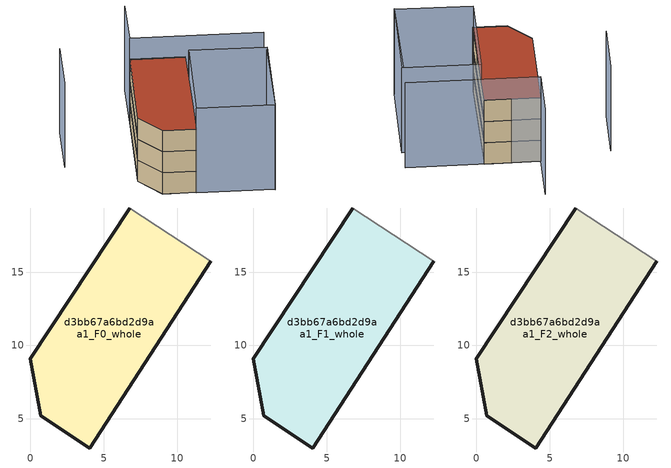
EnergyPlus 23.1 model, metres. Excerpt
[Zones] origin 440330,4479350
d3bb67a6bd2d9aa1_F0_whole
 floor ground (EU_floor_Construction): 4.05,3.03 12.27,15.75 6.76,19.36 0,9.09 0.72,5.22 z0
 wall outside (EU_wall_Construction): 12.27,15.75 4.05,3.03 0.72,5.22 0,9.09 6.76,19.36 z0:3
 wall adiabatic (EU_wall_Construction): 6.76,19.36 12.27,15.75 z0:3
d3bb67a6bd2d9aa1_F1_whole
 floor to d3bb67a6bd2d9aa1_F0_whole (EU_floor_Construction): 4.05,3.03 12.27,15.75 6.76,19.36 0,9.09 0.72,5.22 z3
 wall outside (EU_wall_Construction): 12.27,15.75 4.05,3.03 0.72,5.22 0,9.09 6.76,19.36 z3:6
 wall adiabatic (EU_wall_Construction): 6.76,19.36 12.27,15.75 z3:6
d3bb67a6bd2d9aa1_F2_whole
 floor to d3bb67a6bd2d9aa1_F1_whole (EU_floor_Construction): 4.05,3.03 12.27,15.75 6.76,19.36 0,9.09 0.72,5.22 z6
 wall outside (EU_wall_Construction): 12.27,15.75 4.05,3.03 0.72,5.22 0,9.09 6.76,19.36 z6:9
 wall adiabatic (EU_wall_Construction): 6.76,19.36 12.27,15.75 z6:9
 roof outside (EU_roof_Construction): 12.27,15.75 4.05,3.03 0.72,5.22 0,9.09 6.76,19.36 z9
shading: 11.65,-2.2 18.22,7.93 / 20,10.68 6.76,19.35 / 6.76,19.35 10.46,24.99 / -1.03,22.67 -4.98,16.69 / 11.73,-2.09 4,3.05 / 4,3.05 10.68,13.12 / 10.68,13.12 18.41,7.98 / 18.41,7.98 11.73,-2.09 z0:12
[Building]
EU S2 Campaign: North Axis=0; Terrain=City; Solar Distribution=FullExterior
[Site:Location]
Madrid: Latitude=40.5; Longitude=-3.5; Time Zone=1; Elevation=609
[SizingPeriod:WeatherFileDays]
AnnualSizingPeriod: Begin Month=1; Begin Day of Month=1; End Month=12; End Day of Month=31; Day of Week for Start Day=Monday; Use Weather File Daylight Saving Period=No; Use Weather File Rain and Snow Indicators=No
[MATERIAL]
EU_InternalMass_Material: Roughness=MediumRough; Thickness=0.1; Conductivity=1; Density=1800; Specific Heat=900; Thermal Absorptance=0.9; Solar Absorptance=0.7; Visible Absorptance=0.7
[MATERIAL:NOMASS] Roughness=MediumRough; Thermal Absorptance=0.9; Solar Absorptance=0.7; Visible Absorptance=0.7
Name | Thermal Resistance
EU_wall_NoMass | 0.459673
EU_roof_NoMass | 0.495815
EU_floor_NoMass | 0.788942
[CONSTRUCTION]
EU_wall_Construction: EU_wall_NoMass
EU_roof_Construction: EU_roof_NoMass
EU_floor_Construction: EU_floor_NoMass
EU_InternalMass_Construction: EU_InternalMass_Material
[ZONE] Type=1; Multiplier=1; Ceiling Height=autocalculate; Volume=290.555; Floor Area=autocalculate; Part of Total Floor Area=Yes
d3bb67a6bd2d9aa1_F0_whole; d3bb67a6bd2d9aa1_F1_whole; d3bb67a6bd2d9aa1_F2_whole
[INTERNALMASS] Construction=EU_InternalMass_Construction; Surface Area=96.8517
Name | Zone or ZoneList
d3bb67a6bd2d9aa1_F0_whole_EU_InternalMass | d3bb67a6bd2d9aa1_F0_whole
d3bb67a6bd2d9aa1_F1_whole_EU_InternalMass | d3bb67a6bd2d9aa1_F1_whole
d3bb67a6bd2d9aa1_F2_whole_EU_InternalMass | d3bb67a6bd2d9aa1_F2_whole
[OTHEREQUIPMENT] Fuel Type=Electricity; Design Level Calculation Method=Watts/Area; Power per Zone Floor Area=1; Fraction Latent=0; Fraction Radiant=0; Fraction Lost=0; Carbon Dioxide Generation Rate=0; EndUse Subcategory=EU_Step8_InternalGains
Name | Zone or ZoneList or Space or SpaceList | Schedule
EU_Step8_InternalGain_d3bb67a6bd2d9aa1_F0_whole_f000 | d3bb67a6bd2d9aa1_F0_whole | EU_Step8_GainSchedule_d3bb67a6bd2d9aa1_F0_whole_f000
EU_Step8_InternalGain_d3bb67a6bd2d9aa1_F1_whole_f000 | d3bb67a6bd2d9aa1_F1_whole | EU_Step8_GainSchedule_d3bb67a6bd2d9aa1_F1_whole_f000
EU_Step8_InternalGain_d3bb67a6bd2d9aa1_F2_whole_f000 | d3bb67a6bd2d9aa1_F2_whole | EU_Step8_GainSchedule_d3bb67a6bd2d9aa1_F2_whole_f000
[ZONEVENTILATION:DESIGNFLOWRATE] Schedule=EU_AlwaysOn; Design Flow Rate Calculation Method=AirChanges/Hour; Air Changes per Hour=0.719161; Ventilation Type=Natural; Fan Pressure Rise=0; Fan Total Efficiency=1; Constant Term Coefficient=1; Temperature Term Coefficient=0; Velocity Term Coefficient=0; Velocity Squared Term Coefficient=0; Minimum Indoor Temperature=-100; Maximum Indoor Temperature=100; Delta Temperature=-100; Minimum Outdoor Temperature=-100; Maximum Outdoor Temperature=100; Maximum Wind Speed=40
Name | Zone or ZoneList or Space or SpaceList
EU_ConstantAir_d3bb67a6bd2d9aa1_F0_whole | d3bb67a6bd2d9aa1_F0_whole
EU_ConstantAir_d3bb67a6bd2d9aa1_F1_whole | d3bb67a6bd2d9aa1_F1_whole
EU_ConstantAir_d3bb67a6bd2d9aa1_F2_whole | d3bb67a6bd2d9aa1_F2_whole
[HVACTEMPLATE:THERMOSTAT] Constant Heating Setpoint=20; Constant Cooling Setpoint=50
EU_HeatOnly_d3bb67a6bd2d9aa1_F0_whole; EU_HeatOnly_d3bb67a6bd2d9aa1_F1_whole; EU_HeatOnly_d3bb67a6bd2d9aa1_F2_whole
[HVACTEMPLATE:ZONE:IDEALLOADSAIRSYSTEM] System Availability Schedule=EU_AlwaysOn; Maximum Heating Supply Air Temperature=50; Minimum Cooling Supply Air Temperature=13; Maximum Heating Supply Air Humidity Ratio=0.0156; Minimum Cooling Supply Air Humidity Ratio=0.0077; Heating Limit=NoLimit; Cooling Limit=NoLimit; Heating Availability Schedule=EU_AlwaysOn; Cooling Availability Schedule=EU_CoolingOff; Dehumidification Control Type=ConstantSensibleHeatRatio; Cooling Sensible Heat Ratio=0.7; Dehumidification Setpoint=60; Humidification Control Type=None; Humidification Setpoint=30; Outdoor Air Method=None; Outdoor Air Flow Rate per Person=0.00944; Outdoor Air Flow Rate per Zone Floor Area=0; Outdoor Air Flow Rate per Zone=0; Demand Controlled Ventilation Type=None; Outdoor Air Economizer Type=NoEconomizer; Heat Recovery Type=None; Sensible Heat Recovery Effectiveness=0.7; Latent Heat Recovery Effectiveness=0.65
Name | Template Thermostat
d3bb67a6bd2d9aa1_F0_whole | EU_HeatOnly_d3bb67a6bd2d9aa1_F0_whole
d3bb67a6bd2d9aa1_F1_whole | EU_HeatOnly_d3bb67a6bd2d9aa1_F1_whole
d3bb67a6bd2d9aa1_F2_whole | EU_HeatOnly_d3bb67a6bd2d9aa1_F2_whole
[SIZING:ZONE] Zone Cooling Design Supply Air Temperature Input Method=SupplyAirTemperature; Zone Cooling Design Supply Air Temperature=13; Zone Heating Design Supply Air Temperature Input Method=SupplyAirTemperature; Zone Heating Design Supply Air Temperature=50; Zone Cooling Design Supply Air Humidity Ratio=0.008; Zone Heating Design Supply Air Humidity Ratio=0.008; Cooling Design Air Flow Method=DesignDay; Cooling Design Air Flow Rate=0; Cooling Minimum Air Flow per Zone Floor Area=0.000762; Cooling Minimum Air Flow=0; Cooling Minimum Air Flow Fraction=0.2; Heating Design Air Flow Method=DesignDay; Heating Design Air Flow Rate=0; Heating Maximum Air Flow per Zone Floor Area=0.002032; Heating Maximum Air Flow=0.141576; Heating Maximum Air Flow Fraction=0.3; Account for Dedicated Outdoor Air System=No; Dedicated Outdoor Air System Control Strategy=NeutralSupplyAir; Dedicated Outdoor Air Low Setpoint Temperature for Design=autosize; Dedicated Outdoor Air High Setpoint Temperature for Design=autosize; Zone Load Sizing Method=Sensible Load Only No Latent Load; Zone Latent Cooling Design Supply Air Humidity Ratio Input Method=HumidityRatioDifference; Zone Cooling Design Supply Air Humidity Ratio Difference=0.005; Zone Latent Heating Design Supply Air Humidity Ratio Input Method=HumidityRatioDifference; Zone Humidification Design Supply Air Humidity Ratio Difference=0.005
d3bb67a6bd2d9aa1_F0_whole; d3bb67a6bd2d9aa1_F1_whole; d3bb67a6bd2d9aa1_F2_whole
[SCHEDULE:CONSTANT]
Name | Hourly Value
EU_AlwaysOn | 1
EU_CoolingOff | 0
[SCHEDULE:FILE] Column Number=1; Rows to Skip at Top=0; Number of Hours of Data=8760; Column Separator=Comma; Interpolate to Timestep=No; Minutes per Item=60; Adjust Schedule for Daylight Savings=Yes
Name | File
EU_Step8_GainSchedule_d3bb67a6bd2d9aa1_F0_whole_f000 | ../../schedules/d3bb67a6bd2d9aa1/d3bb67a6bd2d9aa1_F0_whole_f000_gain.csv
EU_Step8_GainSchedule_d3bb67a6bd2d9aa1_F1_whole_f000 | ../../schedules/d3bb67a6bd2d9aa1/d3bb67a6bd2d9aa1_F1_whole_f000_gain.csv
EU_Step8_GainSchedule_d3bb67a6bd2d9aa1_F2_whole_f000 | ../../schedules/d3bb67a6bd2d9aa1/d3bb67a6bd2d9aa1_F2_whole_f000_gain.csv
